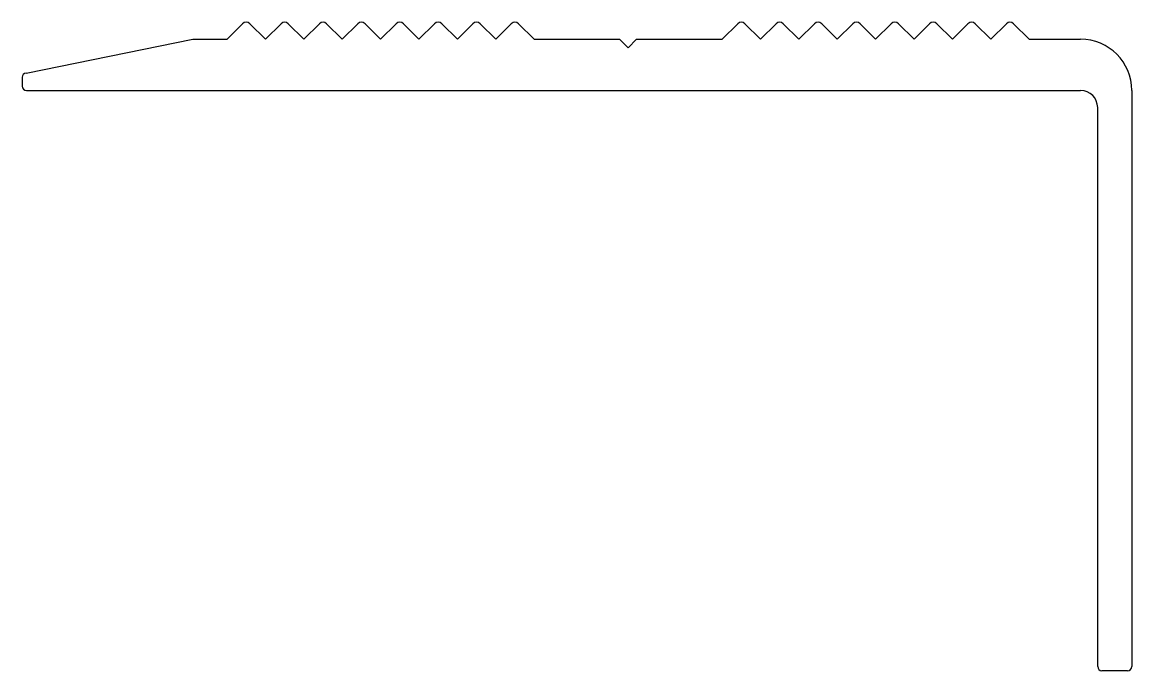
# Model space of a CAD drawing. Extents: x 2125.2 to 2190.2, y 1659.3 to 1697.3.
import ezdxf

# ---------------------------------------------------------------- set-up
doc = ezdxf.new("R2010")
doc.units = 0
doc.layers.get('0').update_dxf_attribs({"linetype": 'CONTINUOUS'})

msp = doc.modelspace()

# ---------------------------------------------------------------- linework, layer by layer
for p, q in [((2138.121, 1697.162), (2137.209, 1696.25)), ((2139.457, 1696.25), (2138.545, 1697.162)), ((2140.37, 1697.162), (2139.457, 1696.25)), ((2141.706, 1696.25), (2140.794, 1697.162)), ((2142.618, 1697.162), (2141.706, 1696.25)), ((2143.954, 1696.25), (2143.042, 1697.162)), ((2144.867, 1697.162), (2143.954, 1696.25)), ((2146.203, 1696.25), (2145.291, 1697.162)), ((2147.115, 1697.162), (2146.203, 1696.25)), ((2148.452, 1696.25), (2147.539, 1697.162)), ((2149.364, 1697.162), (2148.452, 1696.25)), ((2150.7, 1696.25), (2149.788, 1697.162)), ((2151.612, 1697.162), (2150.7, 1696.25)), ((2152.949, 1696.25), (2152.036, 1697.162)), ((2153.861, 1697.162), (2152.949, 1696.25)), ((2155.197, 1696.25), (2154.285, 1697.162)), ((2167.121, 1697.162), (2166.209, 1696.25)), ((2168.457, 1696.25), (2167.545, 1697.162)), ((2169.37, 1697.162), (2168.457, 1696.25)), ((2170.706, 1696.25), (2169.794, 1697.162)), ((2171.618, 1697.162), (2170.706, 1696.25)), ((2172.954, 1696.25), (2172.042, 1697.162)), ((2173.867, 1697.162), (2172.954, 1696.25)), ((2175.203, 1696.25), (2174.291, 1697.162)), ((2176.115, 1697.162), (2175.203, 1696.25)), ((2177.452, 1696.25), (2176.539, 1697.162)), ((2178.364, 1697.162), (2177.452, 1696.25)), ((2179.7, 1696.25), (2178.788, 1697.162)), ((2180.612, 1697.162), (2179.7, 1696.25)), ((2181.949, 1696.25), (2181.036, 1697.162)), ((2182.861, 1697.162), (2181.949, 1696.25)), ((2184.197, 1696.25), (2183.285, 1697.162)), ((2125.434, 1694.273), (2135.208, 1696.25)), ((2135.208, 1696.25), (2137.209, 1696.25)), ((2155.197, 1696.25), (2160.197, 1696.25)), ((2160.197, 1696.25), (2160.697, 1695.75)), ((2160.697, 1695.75), (2161.197, 1696.25)), ((2161.197, 1696.25), (2166.209, 1696.25)), ((2184.197, 1696.25), (2187.209, 1696.25)), ((2125.209, 1694.024), (2125.209, 1693.5)), ((2125.459, 1693.25), (2187.209, 1693.25)), ((2190.209, 1693.25), (2190.209, 1659.5)), ((2188.209, 1659.5), (2188.209, 1692.25)), ((2189.959, 1659.25), (2188.459, 1659.25))]:
    msp.add_line(p, q)
for centre, radius, start, end in [((2138.333, 1696.95), 0.3, 45, 135), ((2140.582, 1696.95), 0.3, 45, 135), ((2142.83, 1696.95), 0.3, 45, 135), ((2145.079, 1696.95), 0.3, 45, 135), ((2147.327, 1696.95), 0.3, 45, 135), ((2149.576, 1696.95), 0.3, 45, 135), ((2151.824, 1696.95), 0.3, 45, 135), ((2154.073, 1696.95), 0.3, 45, 135), ((2167.333, 1696.95), 0.3, 45, 135), ((2169.582, 1696.95), 0.3, 45, 135), ((2171.83, 1696.95), 0.3, 45, 135), ((2174.079, 1696.95), 0.3, 45, 135), ((2176.327, 1696.95), 0.3, 45, 135), ((2178.576, 1696.95), 0.3, 45, 135), ((2180.824, 1696.95), 0.3, 45, 135), ((2183.073, 1696.95), 0.3, 45, 135), ((2187.209, 1693.25), 3, 0, 90), ((2125.459, 1694.024), 0.25, 95.71059, 180), ((2125.459, 1693.5), 0.25, 180, 270), ((2187.209, 1692.25), 1, 0, 90), ((2188.459, 1659.5), 0.25, 180, 270), ((2189.959, 1659.5), 0.25, 270, 0)]:
    msp.add_arc(centre, radius, start, end)

doc.saveas('drawing.dxf')
